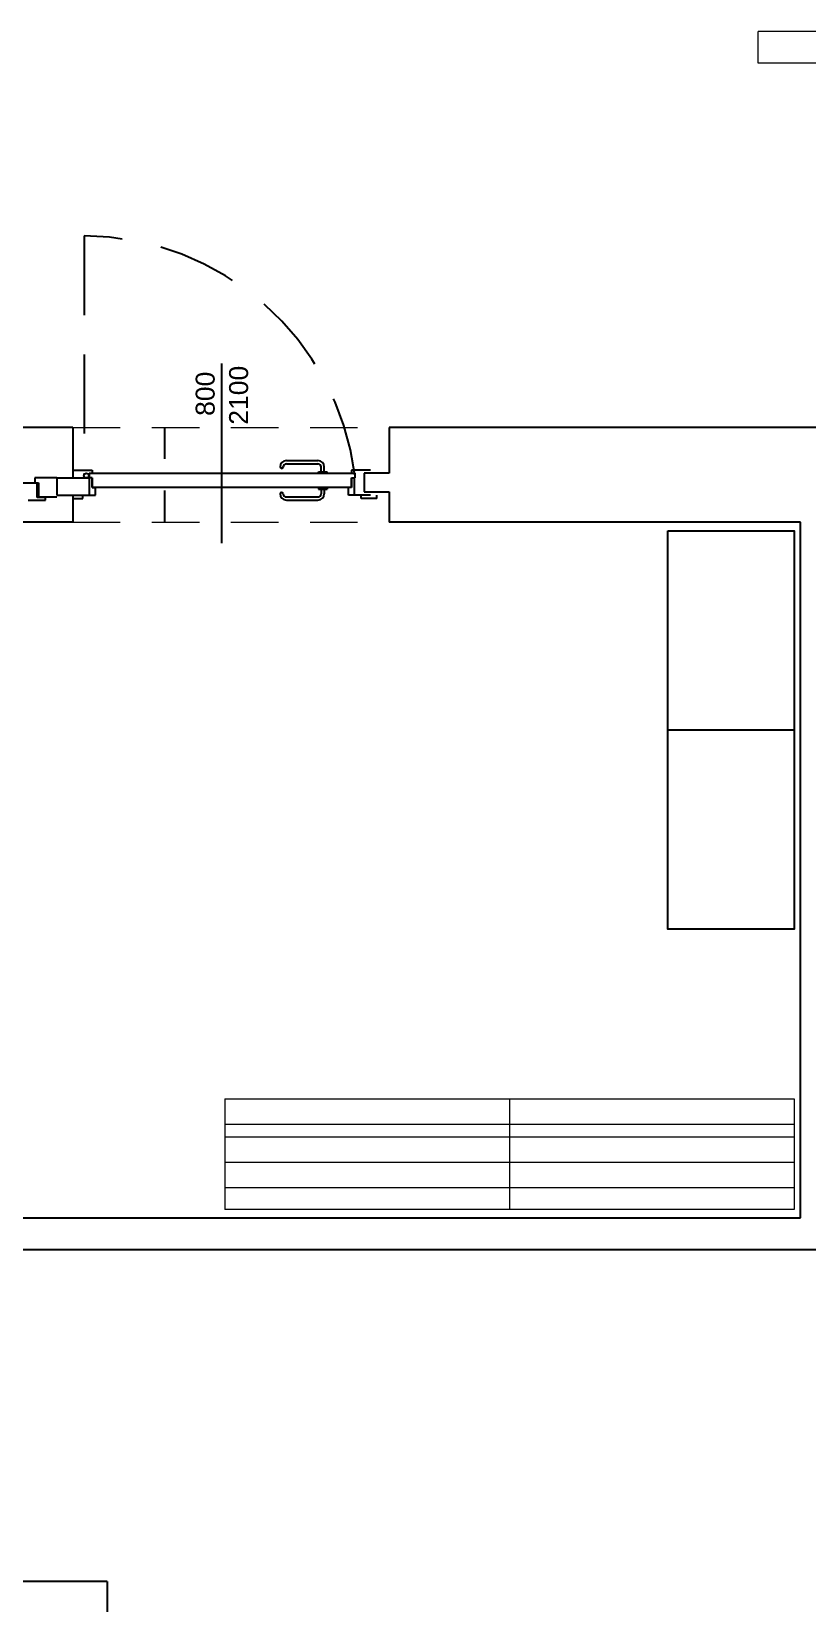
# Model space of a CAD drawing. Header units: millimetres. Extents: x 1769 to 2783, y -1222 to -971.
# Drawn here: x 2649.851 to 2652.304, y -1007.082 to -1002.11 of the extents above; entities that cross this region are included whole.
import ezdxf

# ---------------------------------------------------------------- set-up
doc = ezdxf.new("R2010")
doc.units = ezdxf.units.MM
doc.linetypes.add('234A', pattern=[2, 1.5, -0.5])
doc.linetypes.add('HIDDEN', pattern=[0.375, 0.25, -0.125])
for name, color, linetype in [('ARREDI', 8, 'Continuous'), ('FINESTRE', 1, 'Continuous'), ('LINEE SOTTILI', 1, 'Continuous'), ('muri', 7, 'Continuous'), ('RETINI', 8, 'Continuous')]:
    doc.layers.add(name, color=color, linetype=linetype)
doc.styles.add('ROMANS', font='arial.ttf', dxfattribs={"height": 0.15})

msp = doc.modelspace()

# ---------------------------------------------------------------- linework, layer by layer
at = {"color": 1, "linetype": 'Continuous'}
for p, q in [((2649.8614, -1003.522), (2649.8614, -1003.5368)), ((2649.9314, -1003.522), (2649.8614, -1003.522)), ((2649.9314, -1003.522), (2649.9314, -1003.5268)), ((2649.9314, -1003.522), (2649.9314, -1003.5768)), ((2649.8685, -1003.5383), (2649.8218, -1003.5383)), ((2649.8614, -1003.5368), (2649.8726, -1003.5368)), ((2649.8685, -1003.5836), (2649.8685, -1003.5383)), ((2649.8726, -1003.5368), (2649.8726, -1003.582)), ((2649.8726, -1003.582), (2649.9314, -1003.582)), ((2649.9034, -1003.582), (2649.9114, -1003.582)), ((2649.8401, -1003.5917), (2649.895, -1003.5917)), ((2649.895, -1003.5836), (2649.8685, -1003.5836)), ((2649.895, -1003.5917), (2649.895, -1003.5836))]:
    msp.add_line(p, q, dxfattribs=at)
at = {"color": 1, "linetype": 'HIDDEN'}
msp.add_lwpolyline([(2650.8727, -1003.512, 0.376908), (2650.0173, -1002.7566), (2650.0173, -1003.512)], format="xyb", dxfattribs=at)
at = {"layer": 'ARREDI'}
msp.add_line((2651.8619, -1004.3189), (2652.2619, -1004.3189), dxfattribs=at)
at = {"layer": 'ARREDI', "linetype": 'ByBlock', "lineweight": 0, "ltscale": 0.2}
for p, q in [((2650.4619, -1005.486), (2652.2619, -1005.486)), ((2650.4619, -1005.486), (2650.4619, -1005.836)), ((2651.3619, -1005.486), (2651.3619, -1005.836)), ((2652.2619, -1005.486), (2652.2619, -1005.836)), ((2650.4619, -1005.566), (2652.2619, -1005.566)), ((2650.4619, -1005.606), (2652.2619, -1005.606)), ((2650.4619, -1005.686), (2652.2619, -1005.686)), ((2650.4619, -1005.766), (2652.2619, -1005.766)), ((2652.2619, -1005.836), (2650.4619, -1005.836))]:
    msp.add_line(p, q, dxfattribs=at)
at = {"layer": 'ARREDI'}
msp.add_lwpolyline([(2651.8619, -1003.6889), (2652.2619, -1003.6889), (2652.2619, -1004.9489), (2651.8619, -1004.9489)], close=True, dxfattribs=at)
at = {"layer": 'FINESTRE', "color": 1}
for p, q in [((2650.4527, -1003.7281), (2650.4527, -1003.1598)), ((2649.9814, -1003.3618), (2648.2963, -1003.3618)), ((2649.9814, -1003.3618), (2649.9814, -1003.522)), ((2650.6565, -1003.467), (2650.7565, -1003.467)), ((2650.6565, -1003.477), (2650.7565, -1003.477)), ((2649.9314, -1003.522), (2650.0335, -1003.522)), ((2649.983, -1003.4968), (2650.0427, -1003.497)), ((2650.0327, -1003.507), (2650.8727, -1003.507)), ((2650.0327, -1003.507), (2650.0327, -1003.522)), ((2650.0427, -1003.522), (2650.0327, -1003.522)), ((2650.0335, -1003.522), (2650.0335, -1003.5767)), ((2650.0427, -1003.497), (2650.0427, -1003.507)), ((2650.0427, -1003.552), (2650.0427, -1003.522)), ((2650.0427, -1003.522), (2650.0427, -1003.552)), ((2650.7578, -1003.502), (2650.7853, -1003.502)), ((2650.7578, -1003.507), (2650.7578, -1003.502)), ((2650.7665, -1003.502), (2650.7665, -1003.487)), ((2650.7765, -1003.502), (2650.7765, -1003.487)), ((2650.7853, -1003.507), (2650.7853, -1003.502)), ((2650.9224, -1003.4968), (2650.8627, -1003.497)), ((2650.8627, -1003.497), (2650.8627, -1003.507)), ((2650.8627, -1003.522), (2650.8727, -1003.522)), ((2650.8627, -1003.522), (2650.8627, -1003.552)), ((2650.8627, -1003.552), (2650.8627, -1003.522)), ((2650.8719, -1003.5767), (2650.8719, -1003.522)), ((2650.8727, -1003.507), (2650.8727, -1003.522)), ((2649.9314, -1003.5768), (2650.0527, -1003.5767)), ((2649.9814, -1003.5767), (2649.9814, -1003.662)), ((2650.0127, -1003.5867), (2650.0127, -1003.5767)), ((2650.8627, -1003.552), (2650.0427, -1003.552)), ((2650.0427, -1003.552), (2650.0527, -1003.552)), ((2650.0527, -1003.5767), (2650.0527, -1003.552)), ((2650.6565, -1003.582), (2650.7565, -1003.582)), ((2650.7578, -1003.552), (2650.7578, -1003.557)), ((2650.7578, -1003.557), (2650.7853, -1003.557)), ((2650.7665, -1003.557), (2650.7665, -1003.572)), ((2650.7765, -1003.557), (2650.7765, -1003.572)), ((2650.7853, -1003.552), (2650.7853, -1003.557)), ((2650.8527, -1003.5767), (2650.8527, -1003.552)), ((2650.8627, -1003.552), (2650.8527, -1003.552)), ((2650.9227, -1003.5767), (2650.8527, -1003.5767)), ((2650.8927, -1003.5867), (2650.8927, -1003.5767)), ((2650.9427, -1003.5867), (2650.9427, -1003.5767)), ((2649.9814, -1003.5867), (2650.0127, -1003.5867)), ((2650.6565, -1003.592), (2650.7565, -1003.592)), ((2650.9427, -1003.5867), (2650.8927, -1003.5867)), ((2649.9814, -1003.662), (2648.2963, -1003.662))]:
    msp.add_line(p, q, dxfattribs=at)
msp.add_circle((2650.0242, -1003.5145), 0.0075, dxfattribs=at)
for centre, radius, start, end in [((2650.6565, -1003.487), 0.02, 90, 180), ((2650.6565, -1003.487), 0.01, 90, 180), ((2650.7565, -1003.487), 0.02, 360, 90), ((2650.7565, -1003.487), 0.01, 360, 90), ((2650.6415, -1003.4865), 0.00502, 184.9677, 355.0323), ((2650.6415, -1003.5724), 0.00502, 4.9677, 175.0323), ((2650.6565, -1003.572), 0.02, 180, 270), ((2650.6565, -1003.572), 0.01, 180, 270), ((2650.7565, -1003.572), 0.01, 270, 0), ((2650.7565, -1003.572), 0.02, 270, 0)]:
    msp.add_arc(centre, radius, start, end, dxfattribs=at)
at = {"layer": 'LINEE SOTTILI', "color": 1, "linetype": '234A', "lineweight": 0, "ltscale": 0.1}
for p, q in [((2649.9814, -1003.3618), (2650.9814, -1003.362)), ((2649.9814, -1003.6618), (2650.9814, -1003.662))]:
    msp.add_line(p, q, dxfattribs=at)
at = {"layer": 'muri', "color": 3, "linetype": 'ByBlock', "lineweight": 0, "ltscale": 0.2}
for p, q in [((2655.5814, -1002.1096), (2652.1484, -1002.1096)), ((2652.1484, -1002.2096), (2652.1484, -1002.1096)), ((2653.5814, -1002.2096), (2652.1484, -1002.2096))]:
    msp.add_line(p, q, dxfattribs=at)
at = {"layer": 'muri', "color": 3}
for p, q in [((2652.3814, -1003.362), (2650.9814, -1003.362)), ((2650.9814, -1003.362), (2650.9814, -1003.5064)), ((2650.9814, -1003.5064), (2650.9027, -1003.5064)), ((2650.9027, -1003.5064), (2650.9027, -1003.566)), ((2650.9027, -1003.566), (2650.9814, -1003.566)), ((2650.9814, -1003.566), (2650.9814, -1003.662)), ((2652.2814, -1003.662), (2650.9814, -1003.662)), ((2652.2814, -1005.862), (2652.2814, -1003.662)), ((2648.7786, -1005.862), (2652.2814, -1005.862)), ((2648.7786, -1005.962), (2649.8841, -1005.962)), ((2649.8841, -1005.962), (2652.3814, -1005.962)), ((2650.0898, -1007.012), (2648.7786, -1007.012)), ((2650.0898, -1007.012), (2650.0898, -1007.112))]:
    msp.add_line(p, q, dxfattribs=at)
at = {"layer": 'RETINI', "color": 1, "linetype": 'HIDDEN', "ltscale": 0.2}
msp.add_line((2650.2718, -1003.3619), (2650.2717, -1003.6619), dxfattribs=at)

# ---------------------------------------------------------------- texts
at = {"layer": 'FINESTRE', "color": 1, "style": 'ROMANS'}
for s, p in [('2100', (2650.5355, -1003.3535)), ('800', (2650.4298, -1003.3256))]:
    msp.add_text(s, height=0.06, rotation=90, dxfattribs=at).set_placement(p)

doc.saveas('drawing.dxf')
